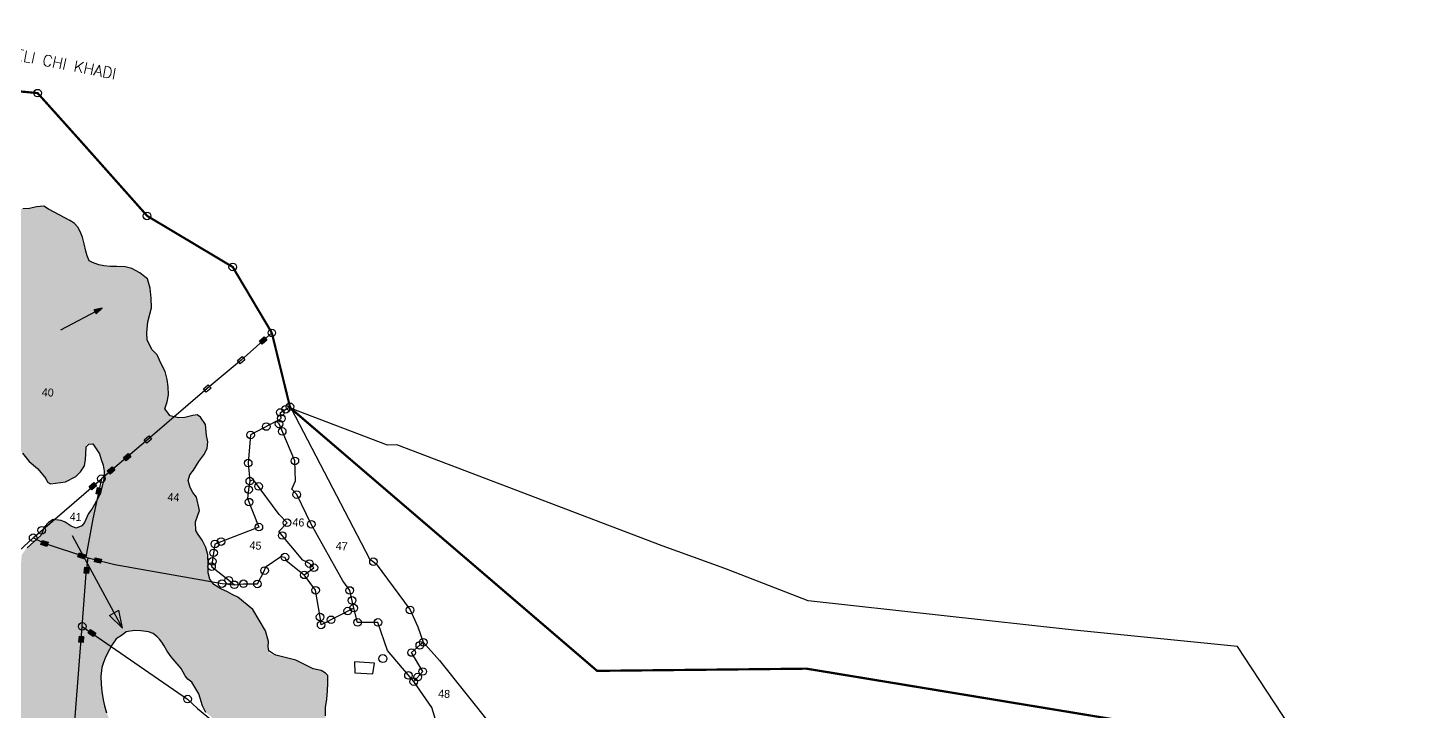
# Model space of a CAD drawing. Header units: metres. Extents: x 284596 to 289983, y 2096119 to 2098982.
# Drawn here: x 285240 to 286500, y 2098343 to 2098970 of the extents above; entities that cross this region are included whole.
import ezdxf
from ezdxf.enums import TextEntityAlignment as Align

# ---------------------------------------------------------------- set-up
doc = ezdxf.new("R2010")
doc.units = ezdxf.units.M
doc.header["$MEASUREMENT"] = 0
doc.linetypes.add('DASHDOT', pattern=[1, 0.5, -0.25, 0, -0.25])
for name, color, linetype in [('OTHERS', 1, 'Continuous'), ('POLY_HATCH', 12, 'Continuous'), ('POLY_PARCEL', 6, 'Continuous'), ('POLY_WATER', 4, 'Continuous'), ('SYM_ARROW', 1, 'Continuous'), ('SYM_STONE', 1, 'Continuous'), ('SYM_WELL', 1, 'Continuous'), ('TEXT_MAPOUT', 7, 'Continuous'), ('TEXT_PARCEL', 7, 'Continuous'), ('V_BOUND_LINE', 7, 'Continuous'), ('V_BOUND_STREAM_LINE', 7, 'DASHDOT')]:
    doc.layers.add(name, color=color, linetype=linetype)
doc.styles.get("Standard").update_dxf_attribs({"font": 'simplex.shx'})
doc.styles.add('TEXT_MAP', font='KRDEV050.TTF', dxfattribs={"height": 1.8})

# ---------------------------------------------------------------- blocks, each defined once
blk = doc.blocks.new('STONE')
blk.add_circle((0, 0), 0.851)
blk = doc.blocks.new('STONESQUAREFILLED')
blk.add_hatch(color=256).paths.add_polyline_path([(0.7, -0.48), (0.7, 0.48), (-0.7, 0.48), (-0.7, -0.48)])
blk.add_lwpolyline([(-0.7, 0.48), (0.7, 0.48), (0.7, -0.48), (-0.7, -0.48)], close=True)
blk = doc.blocks.new('PAKKAWELL')
blk.add_circle((0, 0), 1.81)
blk = doc.blocks.new('STONESQUARE')
blk.add_lwpolyline([(-0.7, 0.48), (0.7, 0.48), (0.7, -0.48), (-0.7, -0.48)], close=True)
blk = doc.blocks.new('ARROWASPECT')
h = blk.add_hatch(color=256)
h.paths.add_polyline_path([(2.85, -2.85), (3.72, -1.98), (0, 0)])
h.paths.add_polyline_path([(0, 0), (1.98, -3.72), (2.85, -2.85)])
for points in [[(0, 0), (17.15, -17.15)], [(0, 0), (1.98, -3.72)], [(0, 0), (3.72, -1.98)], [(3.72, -1.98), (1.98, -3.72)]]:
    blk.add_lwpolyline(points)

msp = doc.modelspace()

# ---------------------------------------------------------------- hatches: boundary and pattern name
at = {"layer": 'POLY_HATCH'}
h = msp.add_hatch(dxfattribs=at)
h.set_pattern_fill('ZIGZAG', color=256, scale=40.779795, angle=-2.9511, style=0)
h.set_pattern_definition([(357.0489, (284524.852, 2097228.0404), (5.353151, 4.828278), [5.097474, -5.097474]), (87.0489, (284529.943, 2097227.778), (-4.828278, 5.353151), [5.097474, -5.097474])])
h.paths.add_polyline_path([(285405.9, 2098477.7), (285405.8, 2098486.9), (285403.8, 2098493.6), (285400.6, 2098500.3), (285394.9, 2098508), (285394.3, 2098517.2), (285398.1, 2098527.4), (285395.2, 2098539.7), (285390, 2098546.4), (285387.7, 2098554.9), (285389.1, 2098560.2), (285392.6, 2098564.4), (285397.5, 2098572.5), (285401.9, 2098578.5), (285405.2, 2098584.5), (285405.8, 2098590.4), (285404.6, 2098596.4), (285403.7, 2098606.3), (285398.9, 2098613), (285395.8, 2098615.2), (285391.9, 2098614.5), (285381.1, 2098611.9), (285371.1, 2098614.4), (285366.4, 2098620.6), (285368.5, 2098627.3), (285369.5, 2098633.7), (285369.2, 2098640.9), (285368.4, 2098647.7), (285366.7, 2098654.9), (285362.6, 2098662.6), (285359.2, 2098670.2), (285354.4, 2098675.1), (285350.1, 2098684), (285349.8, 2098690.5), (285350.7, 2098700.5), (285354, 2098713.4), (285353.6, 2098722.3), (285352.8, 2098731.3), (285350.3, 2098740), (285348, 2098741.9), (285343.2, 2098745.4), (285336, 2098749.3), (285329.8, 2098750.8), (285322.1, 2098751.2), (285316.2, 2098751.2), (285307, 2098752.2), (285297.2, 2098755.7), (285294.5, 2098762.4), (285292.4, 2098772), (285290.9, 2098778.1), (285289.3, 2098781.7), (285286.9, 2098786.9), (285283.2, 2098790.9), (285279.2, 2098793.5), (285254.2, 2098806.5), (285248.7, 2098806), (285242.1, 2098804.3), (285230.7, 2098803.8), (285221.7, 2098808.2), (285220.3, 2098816.9), (285218.2, 2098822.3), (285214.7, 2098829.9), (285211.4, 2098834.2), (285205.4, 2098838.4), (285199.9, 2098840.2), (285193, 2098840.2), (285181.3, 2098837.1), (285169.8, 2098840.6), (285165.1, 2098845.8), (285156.1, 2098854.6), (285150.5, 2098854.9), (285144.6, 2098850.7), (285140.7, 2098842), (285134.3, 2098839.4), (285126.5, 2098838.9), (285116.5, 2098840.9), (285108.4, 2098843.7), (285099.9, 2098845.6), (285092.8, 2098846), (285086.9, 2098847.2), (285079.2, 2098847.9), (285070.7, 2098848.9), (285062.3, 2098853.1), (285055.6, 2098859.3), (285054.8, 2098868.5), (285063.6, 2098872.4), (285073.1, 2098877.8), (285081.2, 2098881.3), (285088.9, 2098885.6), (285094.8, 2098890.9), (285099.5, 2098896), (285102.1, 2098900.6), (285101.7, 2098903.9), (285099.7, 2098906.1), (285096, 2098914.3), (285082.1, 2098926.9), (285068.3, 2098934.4), (285063.9, 2098935.5), (285060.6, 2098936.3), (285055.1, 2098937.2), (285050, 2098936.8), (285046.3, 2098935), (285043.5, 2098930.9), (285041.1, 2098920.7), (285035.2, 2098911.1), (285025.4, 2098913.5), (285014.4, 2098919.1), (285003.9, 2098924.4), (285000.6, 2098930.4), (285006.4, 2098943.2), (285007.6, 2098949.4), (285007.7, 2098955.6), (285006.6, 2098958.6), (285003.2, 2098960.6), (284998.3, 2098964.1), (284990.8, 2098968.4), (284986.2, 2098970.4), (284980.8, 2098969.8), (284975.9, 2098967.3), (284971, 2098963.2), (284954.4, 2098955.1), (284931.1, 2098952.4), (284921.8, 2098949.4), (284913, 2098945.7), (284903.6, 2098942), (284880.7, 2098930.4), (284856.1, 2098918.7), (284833.6, 2098901.4), (284823.1, 2098887.4), (284808.3, 2098854.1), (284803.4, 2098828.3), (284802.9, 2098818.8), (284803.6, 2098808.7), (284805, 2098802.4), (284805.9, 2098795.8), (284810.1, 2098785.2), (284814.9, 2098809.5), (284816.3, 2098830.4), (284823.9, 2098846.1), (284836.1, 2098864.5), (284855.1, 2098887.8), (284871.8, 2098901.2), (284879.2, 2098906.8), (284884.1, 2098908.6), (284893.2, 2098913.1), (284902.7, 2098916.6), (284908.8, 2098917.4), (284909.5, 2098913.8), (284906.8, 2098907.1), (284904.6, 2098898.9), (284901.7, 2098894.3), (284900.6, 2098889.3), (284900.2, 2098882.8), (284900.7, 2098872.5), (284899.6, 2098864.5), (284897.5, 2098857.8), (284895.9, 2098850.1), (284894, 2098843.4), (284893.6, 2098835.1), (284895.3, 2098828.5), (284897.3, 2098820.7), (284899.1, 2098814.7), (284901.1, 2098808.4), (284901.4, 2098802.7), (284900.9, 2098792.7), (284897.7, 2098784.6), (284886.2, 2098783.9), (284876.4, 2098784.1), (284869.3, 2098784.5), (284864.9, 2098783.5), (284864.7, 2098780.3), (284866.6, 2098776.6), (284871.8, 2098774), (284877.6, 2098763.1), (284880.9, 2098755.1), (284883.8, 2098748.8), (284891.4, 2098739.5), (284898.4, 2098732.3), (284906.4, 2098726), (284916.6, 2098718), (284922.7, 2098714.7), (284931.3, 2098707.1), (284930.9, 2098699.6), (284920.8, 2098700.1), (284913.4, 2098700.5), (284908.4, 2098700.4), (284906.9, 2098699.3), (284906.4, 2098697.3), (284908.3, 2098692.7), (284911.3, 2098687.8), (284916.1, 2098684), (284919.8, 2098679.4), (284923, 2098673), (284924.6, 2098670.5), (284928.9, 2098667), (284932.3, 2098663.3), (284939.2, 2098656.1), (284938.2, 2098650.6), (284934.2, 2098643.6), (284931.3, 2098637.6), (284927.9, 2098630.3), (284928.1, 2098622.9), (284930.1, 2098616), (284933.3, 2098608.7), (284937.4, 2098601.4), (284942.6, 2098592.5), (284947.3, 2098586.3), (284953.9, 2098581.5), (284963.1, 2098571), (284966.2, 2098567), (284971, 2098562.3), (284977.3, 2098558.1), (284984, 2098555.4), (284992.3, 2098549.9), (284998, 2098544.9), (285004.2, 2098539.8), (285012.9, 2098536.4), (285026.8, 2098534.2), (285037.8, 2098534.8), (285044.7, 2098536.8), (285053.8, 2098540.5), (285062.7, 2098546.3), (285070.4, 2098552.7), (285079.4, 2098554.6), (285089.3, 2098556.5), (285103.4, 2098556.8), (285107.8, 2098553.1), (285109.8, 2098551.6), (285116.5, 2098548), (285118.2, 2098547.6), (285123, 2098548.8), (285129.8, 2098553.8), (285142.4, 2098567.4), (285161.6, 2098583.9), (285170.7, 2098592.3), (285175.1, 2098597.7), (285178, 2098602.9), (285181, 2098609), (285182.2, 2098614), (285183.4, 2098625.7), (285180.7, 2098651.2), (285178.5, 2098660.8), (285176.9, 2098670.4), (285178.1, 2098681), (285177.3, 2098689), (285176.4, 2098695.3), (285175.7, 2098698.9), (285163.6, 2098717), (285151.7, 2098728.6), (285145, 2098742), (285140.7, 2098750.2), (285138.4, 2098758.3), (285131.7, 2098770.8), (285126, 2098784.2), (285129.1, 2098791.3), (285134.7, 2098789.4), (285139.9, 2098787), (285147.8, 2098784.2), (285152.4, 2098781.3), (285160.1, 2098780.6), (285168.1, 2098777.5), (285173.7, 2098774), (285177.3, 2098770.6), (285182.2, 2098767), (285187.7, 2098763.8), (285195.8, 2098760.2), (285208, 2098754.4), (285208.4, 2098745.8), (285205.7, 2098740), (285203, 2098733.4), (285198.7, 2098724.1), (285192.2, 2098697.1), (285191.2, 2098689.2), (285190.1, 2098679.5), (285190.7, 2098672.3), (285192.1, 2098660.7), (285192, 2098651.5), (285193.1, 2098645.2), (285195.4, 2098636.8), (285197.6, 2098629), (285199.5, 2098625.9), (285204.5, 2098619.4), (285208.8, 2098614.7), (285217.7, 2098608.3), (285221.7, 2098600.4), (285227.5, 2098593), (285230.2, 2098588.4), (285235.7, 2098580.1), (285241.9, 2098572.4), (285249.6, 2098566.1), (285256.8, 2098557.4), (285258.7, 2098553.5), (285261.3, 2098551.9), (285275.1, 2098553.9), (285284.5, 2098558.7), (285288.9, 2098562.9), (285292.5, 2098568.4), (285293.6, 2098574.3), (285293.9, 2098579.6), (285294.4, 2098588.1), (285300.3, 2098588.7), (285306.4, 2098579.5), (285307.9, 2098574.4), (285310.7, 2098565.9), (285310.2, 2098556.5), (285308, 2098546.3), (285305.8, 2098540.4), (285300.3, 2098529.9), (285296.4, 2098524.9), (285291.8, 2098514.3), (285284.8, 2098511.3), (285280.4, 2098513.3), (285275, 2098516.8), (285271.2, 2098518.5), (285263.8, 2098519.2), (285259.5, 2098516.4), (285256, 2098512.4), (285252.4, 2098504.6), (285239.9, 2098493.4), (285235.2, 2098487.1), (285234.6, 2098482.4), (285234.3, 2098475.9), (285234.3, 2098466.2), (285232.2, 2098457.9), (285228.3, 2098451.6), (285223.5, 2098445), (285217.5, 2098432.9), (285214.8, 2098426.2), (285211.2, 2098418.4), (285209.6, 2098411.6), (285209.4, 2098406.6), (285209.5, 2098403.3), (285210.5, 2098399.1), (285211.1, 2098394.1), (285212.3, 2098388.1), (285215.6, 2098378.2), (285215.2, 2098371.1), (285213.2, 2098365), (285210.4, 2098356.9), (285206.7, 2098348.7), (285204.5, 2098341.7), (285204.2, 2098335.8), (285205.7, 2098329.5), (285207.7, 2098322), (285211.4, 2098314.1), (285215.5, 2098307.4), (285218.5, 2098301.3), (285221.8, 2098296.4), (285221.7, 2098288.7), (285220.4, 2098281.9), (285218.7, 2098276.4), (285214.9, 2098267.1), (285214.4, 2098263.5), (285217.3, 2098256.6), (285223.1, 2098253.3), (285227.3, 2098248.6), (285232.3, 2098241.6), (285234.4, 2098236.7), (285238.7, 2098233.5), (285243.9, 2098230.9), (285250.2, 2098231.4), (285258.4, 2098231), (285267, 2098225.2), (285269, 2098216.2), (285268.6, 2098208.6), (285268.9, 2098203.8), (285274.6, 2098198.5), (285283.1, 2098198), (285290.6, 2098197.9), (285295.1, 2098194.1), (285297.2, 2098187.2), (285291.3, 2098164.5), (285285.6, 2098145.8), (285285.5, 2098138.4), (285288.7, 2098130.5), (285291.9, 2098123.5), (285297.5, 2098117.6), (285302.9, 2098113.7), (285310.3, 2098107.7), (285313.3, 2098101.6), (285313.7, 2098092.7), (285311.9, 2098086.3), (285309.8, 2098080.5), (285309, 2098070.7), (285309.4, 2098061.8), (285313.2, 2098053.6), (285320, 2098047), (285330.7, 2098037.3), (285334.2, 2098030.6), (285335.1, 2098023.7), (285333.5, 2098016.7), (285329.8, 2098007.7), (285330.8, 2097991.7), (285332.3, 2097987.2), (285334.1, 2097980.6), (285343.7, 2097971.7), (285346.2, 2097962.8), (285348.1, 2097958.8), (285352.5, 2097953.3), (285359.2, 2097944.9), (285368.8, 2097940.6), (285378.1, 2097936.8), (285391.1, 2097932.4), (285395.2, 2097923.5), (285398.3, 2097919.8), (285398.9, 2097914.7), (285398.9, 2097904.3), (285401, 2097898.6), (285408.1, 2097892), (285413.2, 2097887.3), (285417.3, 2097880.8), (285422.1, 2097870.8), (285425.4, 2097865.9), (285431, 2097864.1), (285438.1, 2097864.3), (285442.1, 2097867.1), (285447, 2097881.4), (285451.3, 2097895.4), (285452.4, 2097906.3), (285452.2, 2097912.8), (285451.8, 2097921.8), (285452.2, 2097929.7), (285453, 2097939.5), (285455, 2097949.8), (285457.4, 2097957.3), (285463.3, 2097962.1), (285473.9, 2097965.4), (285483.3, 2097963.7), (285491.5, 2097962.1), (285499.2, 2097961.1), (285513.1, 2097961.6), (285520.9, 2097967.7), (285533.2, 2097983.4), (285536.9, 2097991.5), (285536.9, 2097996.8), (285535.8, 2098003.4), (285532.6, 2098011.8), (285537.1, 2098017.9), (285541.7, 2098020.3), (285549, 2098024.7), (285557.4, 2098032), (285566.8, 2098041.8), (285568, 2098047.1), (285567.4, 2098053.7), (285568, 2098065.2), (285567.6, 2098090.6), (285568.2, 2098100.7), (285568.6, 2098108.6), (285568.7, 2098116.9), (285569.1, 2098124), (285568.5, 2098130.6), (285565.2, 2098140.8), (285561.4, 2098147.9), (285558.7, 2098153.3), (285548.1, 2098162.3), (285545.5, 2098166.8), (285543.1, 2098173.4), (285534.2, 2098178.9), (285531.3, 2098185.5), (285534.9, 2098191.3), (285540.5, 2098191.6), (285551.6, 2098193.7), (285557.7, 2098196.1), (285565.3, 2098201), (285571.6, 2098207.2), (285573.6, 2098212.8), (285574.2, 2098217.8), (285568.5, 2098227.5), (285564.3, 2098233), (285558.6, 2098237.2), (285542.9, 2098245.4), (285538.9, 2098250.9), (285538.9, 2098258.9), (285545.6, 2098267.2), (285551.8, 2098276.7), (285557.2, 2098284.7), (285559.7, 2098293.2), (285560, 2098298.5), (285559.7, 2098305), (285557.8, 2098308.4), (285554.4, 2098311.2), (285546.6, 2098314.6), (285538.4, 2098317.1), (285521.4, 2098327.1), (285514.7, 2098329.9), (285513.5, 2098339.4), (285513.5, 2098346.8), (285514.8, 2098354.5), (285515.5, 2098362.1), (285515.6, 2098369.3), (285515.6, 2098376.1), (285513.7, 2098378.3), (285509.7, 2098380.8), (285502.3, 2098382.4), (285486.4, 2098390.3), (285462.1, 2098396.3), (285461, 2098402.9), (285461.2, 2098407.4), (285458.6, 2098417.2), (285447.1, 2098436.8), (285433.2, 2098448.2), (285428, 2098450.5), (285423.6, 2098453.1), (285412.4, 2098458.1), (285407.6, 2098464.6), (285406.1, 2098470.3)])
h.paths.add_polyline_path([(285360.8, 2098410.5), (285365, 2098404.5), (285368.3, 2098398.5), (285372.2, 2098393.3), (285381.2, 2098382.7), (285385, 2098376), (285387.5, 2098372.9), (285390.9, 2098370.1), (285397.5, 2098359.4), (285400.8, 2098348.5), (285404, 2098342.4), (285408.3, 2098338.9), (285414.7, 2098331.5), (285418.1, 2098327.5), (285422.8, 2098321.9), (285427.1, 2098313.8), (285428.9, 2098308.2), (285435.9, 2098300.4), (285440.1, 2098294), (285444.2, 2098288.1), (285447.8, 2098277.9), (285450.3, 2098268.6), (285454.3, 2098260.1), (285459.5, 2098249.1), (285459.9, 2098240.5), (285456.7, 2098230.5), (285456.4, 2098225.8), (285457, 2098223.7), (285460.7, 2098217.3), (285465.6, 2098214.1), (285472, 2098207.4), (285475, 2098200.3), (285479.9, 2098185.8), (285479.9, 2098174.5), (285480.4, 2098171.3), (285483.4, 2098166.1), (285488.5, 2098161.7), (285492.7, 2098158.2), (285496.6, 2098152.4), (285499, 2098143.2), (285498.8, 2098131.5), (285497.7, 2098120.2), (285495.1, 2098111.9), (285492.8, 2098106.9), (285490.4, 2098100.2), (285487.1, 2098095.1), (285480.3, 2098087.1), (285472.2, 2098082.2), (285466.2, 2098080.4), (285457.3, 2098077.8), (285446.1, 2098075.5), (285432.2, 2098075.2), (285424.5, 2098077.5), (285414.9, 2098079.4), (285405.1, 2098086), (285402.4, 2098091.1), (285398.6, 2098098.2), (285394.7, 2098104), (285388.4, 2098115.2), (285384.2, 2098124.7), (285381.4, 2098132.3), (285378.6, 2098137.1), (285375.1, 2098142.7), (285373.6, 2098154.3), (285374.2, 2098159.9), (285375.2, 2098170.1), (285377.3, 2098175.7), (285379.9, 2098180.9), (285382.4, 2098187.6), (285384.2, 2098199.3), (285386.1, 2098207.5), (285387.7, 2098216.3), (285388.4, 2098223.4), (285387, 2098230.6), (285384.9, 2098236.3), (285381.6, 2098242.4), (285376.8, 2098251), (285375.1, 2098253.8), (285367.2, 2098262.5), (285363.6, 2098267.4), (285357.2, 2098274.5), (285351, 2098280.2), (285341.2, 2098292.3), (285335.7, 2098300.9), (285334, 2098307.8), (285330.8, 2098314.5), (285327, 2098320.9), (285324.2, 2098324.3), (285321.4, 2098327.4), (285318.3, 2098331.7), (285316.1, 2098334.2), (285311.5, 2098345.6), (285309.7, 2098353.8), (285307.8, 2098367.2), (285307.5, 2098375.3), (285308.7, 2098385.2), (285312, 2098393.1), (285315.6, 2098400), (285319.8, 2098408.5), (285327.3, 2098413.4), (285330.7, 2098416.2), (285338.5, 2098417.5), (285349.8, 2098417), (285355.5, 2098414.6)], flags=16)
h.paths.add_polyline_path([(285133.2, 2098607.3), (285125.5, 2098601.8), (285119.1, 2098597.4), (285106.4, 2098593.6), (285098.9, 2098590.7), (285065.5, 2098582.1), (285053.5, 2098579.7), (285044.3, 2098579.6), (285034.9, 2098580.7), (285012, 2098586), (284999.9, 2098592.9), (284992.3, 2098606), (284988.8, 2098612.7), (284987.4, 2098620.5), (284987.9, 2098630.9), (284990.7, 2098646.4), (284993.6, 2098654), (284996.4, 2098663.6), (285004.3, 2098689.9), (285007.4, 2098698.3), (285010.1, 2098703.8), (285016.9, 2098715.3), (285020.4, 2098726.3), (285030.3, 2098757.2), (285036.8, 2098772.9), (285040.6, 2098783.4), (285043, 2098790.7), (285048.3, 2098795.1), (285056.8, 2098798.8), (285065.3, 2098802), (285074.2, 2098802.1), (285079.5, 2098801.2), (285090.4, 2098798.4), (285093.9, 2098793.7), (285095.1, 2098788.3), (285094.2, 2098770.4), (285094.2, 2098764.7), (285094.1, 2098758.2), (285095.7, 2098753.1), (285102, 2098737.3), (285113.7, 2098716.9), (285118.4, 2098710.7), (285122.9, 2098706), (285128.1, 2098698), (285131.9, 2098690.4), (285134.2, 2098683.5), (285135.8, 2098679.3), (285134.8, 2098673.1), (285136.2, 2098665.3), (285140.8, 2098655.9), (285143.3, 2098647.7), (285143.8, 2098640.6), (285143.8, 2098633.5), (285143.8, 2098622.5), (285140.5, 2098613.1)], flags=16)
h.paths.add_polyline_path([(285005.7, 2098720.2), (285001.9, 2098724.8), (285000.4, 2098730.9), (285002.2, 2098741.7), (285002.9, 2098773.4), (285002.5, 2098782.3), (285001.5, 2098791.6), (284999.7, 2098797.9), (284995, 2098804.1), (284987.5, 2098808.6), (284974.8, 2098814.8), (284966.3, 2098823.1), (284962.4, 2098834), (284967, 2098835.8), (284973.2, 2098834.6), (284979.1, 2098834), (284981.8, 2098835.6), (284983.8, 2098839.7), (284982.7, 2098846.2), (284978.6, 2098853.6), (284977, 2098865.5), (284983.2, 2098873.8), (284998, 2098887.1), (285011.9, 2098890.8), (285017.9, 2098885.9), (285022.9, 2098879.7), (285027.5, 2098875.1), (285033.4, 2098870), (285042.1, 2098864.8), (285049.2, 2098856.9), (285053.7, 2098850), (285058.8, 2098845), (285063.3, 2098840.6), (285070, 2098836.4), (285073.5, 2098831.2), (285076.6, 2098822.1), (285076.2, 2098814.4), (285070.7, 2098810.9), (285065.3, 2098809.7), (285055.2, 2098808.4), (285046.8, 2098806.5), (285040.3, 2098801.7), (285029.8, 2098776.2), (285019.1, 2098742.1), (285017.2, 2098729.2), (285012.7, 2098721.3)], flags=16)

# ---------------------------------------------------------------- linework, layer by layer
at = {"layer": 'OTHERS'}
msp.add_lwpolyline([(285468.8, 2098609.5), (285473.1, 2098612), (285472.2, 2098617.4), (285481, 2098622.6)], dxfattribs=at)
at = {"layer": 'POLY_HATCH'}
for points in [[(285513.5, 2098339.4), (285513.5, 2098346.8), (285514.8, 2098354.5), (285515.5, 2098362.1), (285515.6, 2098369.3), (285515.6, 2098376.1), (285513.7, 2098378.3), (285509.7, 2098380.8), (285502.3, 2098382.4), (285486.4, 2098390.3), (285468, 2098394.8), (285464.8, 2098396.8), (285461.7, 2098399), (285461, 2098402.9), (285461.2, 2098407.4), (285458.6, 2098417.2), (285447.1, 2098436.8), (285433.2, 2098448.2), (285428, 2098450.5), (285423.6, 2098453.1), (285417.6, 2098455.8), (285411.2, 2098459.7), (285407.6, 2098464.6), (285406.1, 2098470.3), (285405.9, 2098477.7), (285405.8, 2098486.9), (285403.8, 2098493.6), (285400.6, 2098500.3), (285396.7, 2098505.5), (285394.8, 2098509.2), (285394.3, 2098517.2), (285398.1, 2098527.4), (285395.2, 2098539.7), (285391.8, 2098544), (285389.4, 2098548.6), (285387.7, 2098554.9), (285389.1, 2098560.2), (285392.6, 2098564.4), (285397.5, 2098572.5), (285401.9, 2098578.5), (285405.2, 2098584.5), (285405.8, 2098590.4), (285404.6, 2098596.4), (285403.7, 2098606.3), (285398.9, 2098613), (285395.8, 2098615.2), (285391.9, 2098614.5), (285384.7, 2098612.8), (285378.8, 2098612.5), (285371.1, 2098614.4), (285366.4, 2098620.6), (285368.5, 2098627.3), (285369.5, 2098633.7), (285369.2, 2098640.9), (285368.4, 2098647.7), (285366.7, 2098654.9), (285362.6, 2098662.6), (285359.2, 2098670.2), (285354.4, 2098675.1), (285350.1, 2098684), (285349.8, 2098690.5), (285350.7, 2098700.5), (285354, 2098713.4), (285353.6, 2098722.3), (285352.8, 2098731.3), (285350.3, 2098740), (285348, 2098741.9), (285343.2, 2098745.4), (285336, 2098749.3), (285329.8, 2098750.8), (285322.1, 2098751.2), (285316.2, 2098751.2), (285310.3, 2098751.8), (285305.6, 2098752.7), (285299.8, 2098754.8), (285296.9, 2098756.4), (285295, 2098760.9), (285293.8, 2098765.4), (285292.4, 2098772), (285290.9, 2098778.1), (285289.3, 2098781.7), (285286.9, 2098786.9), (285283.2, 2098790.9), (285279.2, 2098793.5), (285259.6, 2098803.7), (285255.3, 2098806.6), (285248.7, 2098806), (285242.1, 2098804.3), (285235.9, 2098804)], [(285235.7, 2098580.1), (285241.9, 2098572.4), (285249.6, 2098566.1), (285252.9, 2098562.1), (285257.1, 2098556.8), (285258.7, 2098553.5), (285261.3, 2098551.9), (285275.1, 2098553.9), (285284.5, 2098558.7), (285288.9, 2098562.9), (285292.5, 2098568.4), (285293.6, 2098574.3), (285293.9, 2098579.6), (285294.2, 2098585.8), (285296.7, 2098588.3), (285300.3, 2098588.7), (285306.4, 2098579.5), (285307.9, 2098574.4), (285309.7, 2098569), (285310.6, 2098563.6), (285310.2, 2098556.5), (285309.1, 2098551.2), (285307.2, 2098544.2), (285305.8, 2098540.4), (285301.9, 2098532.9), (285299.3, 2098528.6), (285296.4, 2098524.9), (285292.7, 2098516.5), (285290.2, 2098513.6), (285284.8, 2098511.3), (285280.4, 2098513.3), (285275, 2098516.8), (285271.2, 2098518.5), (285263.8, 2098519.2), (285259.5, 2098516.4), (285256, 2098512.4), (285252.4, 2098504.6), (285239.9, 2098493.4)], [(285404, 2098342.4), (285400.8, 2098348.5), (285397.5, 2098359.4), (285390.9, 2098370.1), (285387.5, 2098372.9), (285385, 2098376), (285381.2, 2098382.7), (285372.2, 2098393.3), (285368.3, 2098398.5), (285365.6, 2098403.4), (285363.4, 2098406.8), (285361.5, 2098409.5), (285359.2, 2098411.7), (285355.5, 2098414.6), (285351.4, 2098416.3), (285344.1, 2098417.3), (285338.5, 2098417.5), (285330.7, 2098416.2), (285327.3, 2098413.4), (285321.7, 2098409.8), (285317.6, 2098404.1), (285315.6, 2098400), (285312, 2098393.1), (285310, 2098388.2), (285308.5, 2098383.5), (285307.5, 2098375.3), (285307.8, 2098368.4), (285308.6, 2098361.6), (285309.7, 2098353.8), (285310.9, 2098348.4), (285312.9, 2098342.1)]]:
    msp.add_lwpolyline(points, dxfattribs=at)
at = {"layer": 'POLY_PARCEL'}
for points in [[(285464.4, 2098690.4), (285464.4, 2098690.4), (285436.2, 2098665.3), (285405.2, 2098639.4), (285350.7, 2098592.6), (285308.1, 2098556.7)], [(285539.5, 2098438.1), (285535.8, 2098454.2), (285529.5, 2098463.1), (285500.6, 2098514.9), (285487.2, 2098542.1), (285482.8, 2098547), (285486, 2098554.7), (285485.5, 2098573), (285471, 2098606.9), (285468.8, 2098609.5), (285444.9, 2098596.8), (285442.7, 2098571), (285444.2, 2098554.5)], [(285245.5, 2098502.6), (285291.9, 2098542.6), (285308.1, 2098556.7)], [(285308.1, 2098556.7), (285300.2, 2098520), (285293.8, 2098484.6)], [(285494.1, 2098468.5), (285503, 2098475.1), (285498.8, 2098478.8), (285492.7, 2098482.1), (285470.8, 2098508.3), (285478.4, 2098516.3), (285471.2, 2098523.9), (285447.7, 2098555.7), (285444.2, 2098554.5)], [(285444.2, 2098554.5), (285443.1, 2098546.7), (285442.2, 2098538.6), (285452.5, 2098512.3), (285412.2, 2098496.8), (285409.1, 2098476.1), (285424.9, 2098463.6), (285430, 2098459.4)], [(285245.5, 2098502.6), (285197.7, 2098458.6), (285170.5, 2098433.3)], [(285293.8, 2098484.6), (285255.9, 2098497.4), (285245.5, 2098502.6)], [(285290.5, 2098421.3), (285294.2, 2098469.8), (285296.1, 2098484)], [(285293.8, 2098484.6), (285296.1, 2098484)], [(285296.1, 2098484), (285320.3, 2098477.9), (285418.8, 2098460.5), (285430, 2098459.4)], [(285458.2, 2098474.8), (285460.1, 2098476.7), (285472.6, 2098485.3)], [(285472.6, 2098485.3), (285476.4, 2098484.8), (285477.4, 2098481.8), (285494.1, 2098468.5)], [(285430, 2098459.4), (285438.4, 2098460.4), (285451.2, 2098460.2), (285457.8, 2098472.4)], [(285457.8, 2098472.4), (285458.2, 2098474.8)], [(285539.5, 2098438.1), (285509.6, 2098422.6), (285508.6, 2098429.8), (285504.5, 2098454.4), (285494.1, 2098468.5)], [(285594.5, 2098370.6), (285570.4, 2098399.2), (285561.7, 2098424.9), (285543, 2098424.9), (285539.5, 2098438.1)], [(285270.5, 2098154.5), (285281.2, 2098302.8), (285290.5, 2098421.3)], [(285290.5, 2098421.3), (285387.1, 2098354.6), (285396.3, 2098345.9), (285460.9, 2098292.7), (285480.9, 2098167.7), (285483.5, 2098146.6)], [(285594.5, 2098370.6), (285602.8, 2098379.9), (285592.6, 2098397.3), (285603.3, 2098406.7)], [(285615.8, 2098322.4), (285615.7, 2098331.9), (285611.1, 2098347), (285594.5, 2098370.6)]]:
    msp.add_lwpolyline(points, dxfattribs=at)
msp.add_lwpolyline([(285540.3, 2098388.8), (285540.6, 2098378.6), (285556.9, 2098377.8), (285558.6, 2098387.5)], close=True, dxfattribs=at)
at = {"layer": 'POLY_WATER'}
for points in [[(286855.3, 2097901.8), (286822, 2097888.5), (286770, 2097927.2), (286770.1, 2097955.9), (286761.8, 2097962.9), (286754.3, 2097966.5), (286629.2, 2098054.2), (286541.5, 2098114.4), (286495.9, 2098185.8), (286487.2, 2098196.2), (286410.8, 2098310.2), (286349.9, 2098402.8), (286200.2, 2098417.9), (285956.3, 2098444.7), (285879.7, 2098474.2), (285822.5, 2098495), (285579, 2098587.8), (285570.5, 2098587.4), (285482, 2098621)], [(285482, 2098621), (285482, 2098621), (285553.9, 2098483.2), (285560.2, 2098478.7), (285591.2, 2098436.3), (285598.3, 2098421), (285603.3, 2098406.7)], [(285603.3, 2098406.7), (285618.3, 2098389.9), (285666.3, 2098329.5)]]:
    msp.add_lwpolyline(points, dxfattribs=at)
at = {"layer": 'V_BOUND_LINE', "const_width": 2.04}
for points in [[(285197.8, 2098907.2), (285218.2, 2098911.5), (285235.1, 2098911.6), (285249.6, 2098910.2), (285286.5, 2098869.1), (285350.1, 2098797.6), (285428.5, 2098750.8), (285464.4, 2098690.4)], [(285464.4, 2098690.4), (285481, 2098622.6)]]:
    msp.add_lwpolyline(points, dxfattribs=at)
at = {"layer": 'V_BOUND_STREAM_LINE', "ltscale": 10, "const_width": 2.04, "flags": 128}
for points in [[(285482, 2098621), (285481, 2098622.6)], [(285482, 2098621), (285482, 2098621)], [(285954.8, 2098382.5), (285762.7, 2098380.5), (285482, 2098621)], [(286854.1, 2097832.3), (286494.1, 2098017.6), (286416.4, 2098211.6), (286293.6, 2098326.6), (285954.8, 2098382.5)]]:
    msp.add_lwpolyline(points, dxfattribs=at)

# ---------------------------------------------------------------- block references
at = {"layer": 'SYM_ARROW'}
for p, xscale, yscale, zscale, rotation in [((285308.7, 2098713.1), 1.779373568399369, 1.779373568399369, 1.779373568399369, 253.0970697759029), ((285327.5, 2098419.6), 3.976770107030227, 3.976770107030227, 3.976770107030227, 163.5027319815515)]:
    msp.add_blockref('ARROWASPECT', p, dxfattribs=dict(at, xscale=xscale, yscale=yscale, zscale=zscale, rotation=rotation))
at = {"layer": 'SYM_STONE'}
for name, p, xscale, yscale, zscale, rotation in [('STONE', (285249.6, 2098910.2), 4.077979497777424, 4.077979497777424, 4.077979497777424, 357.0488995462871), ('STONE', (285349.9, 2098797.6), 4.077979497777424, 4.077979497777424, 4.077979497777424, 357.0488995462871), ('STONE', (285428.5, 2098750.8), 4.077979497777424, 4.077979497777424, 4.077979497777424, 357.0488995462871), ('STONE', (285464.4, 2098690.4), 4.077979497777424, 4.077979497777424, 4.077979497777424, 357.0488995462871), ('STONESQUAREFILLED', (285456.5, 2098683.3), 4.077979497777423, 4.077979497777423, 4.077979497777423, 219.7999932503583), ('STONESQUARE', (285436.2, 2098665.3), 4.077979497777423, 4.077979497777423, 4.077979497777423, 39.79999325035791), ('STONESQUARE', (285405.2, 2098639.4), 4.077979497777424, 4.077979497777424, 4.077979497777424, 39.9183673926275), ('STONE', (285472.2, 2098617.4), 4.077979497777424, 4.077979497777424, 4.077979497777424, 357.0488995462871), ('STONE', (285477.1, 2098620.3), 4.077979497777424, 4.077979497777424, 4.077979497777424, 357.0488995462871), ('STONE', (285481, 2098622.6), 4.077979497777424, 4.077979497777424, 4.077979497777424, 357.0488995462871), ('STONE', (285459.3, 2098604.5), 4.077979497777424, 4.077979497777424, 4.077979497777424, 357.0488995462871), ('STONE', (285471, 2098606.9), 4.077979497777424, 4.077979497777424, 4.077979497777424, 357.0488995462871), ('STONE', (285473.1, 2098612), 4.077979497777424, 4.077979497777424, 4.077979497777424, 357.0488995462871), ('STONESQUARE', (285350.7, 2098592.6), 4.077979497777423, 4.077979497777423, 4.077979497777423, 40.84318948626123), ('STONE', (285444.9, 2098596.8), 4.077979497777424, 4.077979497777424, 4.077979497777424, 357.0488995462871), ('STONE', (285473.9, 2098600), 4.077979497777424, 4.077979497777424, 4.077979497777424, 357.0488995462871), ('STONESQUAREFILLED', (285331.7, 2098576.5), 4.077979497777424, 4.077979497777424, 4.077979497777424, 40.18543191710197), ('STONESQUAREFILLED', (285316.9, 2098564.1), 4.077979497777423, 4.077979497777423, 4.077979497777423, 40.18543191710141), ('STONE', (285442.7, 2098571), 4.077979497777424, 4.077979497777424, 4.077979497777424, 357.0488995462871), ('STONE', (285485.5, 2098573), 4.077979497777424, 4.077979497777424, 4.077979497777424, 357.0488995462871), ('STONE', (285308.1, 2098556.7), 4.077979497777424, 4.077979497777424, 4.077979497777424, 357.0488995462871), ('STONE', (285444.2, 2098554.5), 4.077979497777424, 4.077979497777424, 4.077979497777424, 357.0488995462871), ('STONESQUAREFILLED', (285300.2, 2098549.9), 4.077979497777424, 4.077979497777424, 4.077979497777424, 220.7946464836652), ('STONESQUAREFILLED', (285305.7, 2098545.3), 4.077979497777424, 4.077979497777424, 4.077979497777424, 257.8160181605049), ('STONE', (285443.1, 2098546.7), 4.077979497777424, 4.077979497777424, 4.077979497777424, 357.0488995462871), ('STONE', (285452.3, 2098549.6), 4.077979497777424, 4.077979497777424, 4.077979497777424, 357.0488995462871), ('STONE', (285487.2, 2098542.1), 4.077979497777424, 4.077979497777424, 4.077979497777424, 357.0488995462871), ('STONE', (285443.5, 2098535.2), 4.077979497777424, 4.077979497777424, 4.077979497777424, 357.0488995462871), ('STONE', (285478.4, 2098516.3), 4.077979497777424, 4.077979497777424, 4.077979497777424, 357.0488995462871), ('STONE', (285500.6, 2098514.9), 4.077979497777424, 4.077979497777424, 4.077979497777424, 357.0488995462871), ('STONE', (285245.5, 2098502.6), 4.077979497777424, 4.077979497777424, 4.077979497777424, 357.0488995462871), ('STONE', (285253.4, 2098509.4), 4.077979497777424, 4.077979497777424, 4.077979497777424, 357.0488995462871), ('STONE', (285452.5, 2098512.3), 4.077979497777424, 4.077979497777424, 4.077979497777424, 357.0488995462871), ('STONE', (285473.9, 2098504.6), 4.077979497777424, 4.077979497777424, 4.077979497777424, 357.0488995462871), ('STONESQUAREFILLED', (285255.9, 2098497.4), 4.077979497777424, 4.077979497777424, 4.077979497777424, 341.3124977798889), ('STONE', (285411, 2098488.7), 4.077979497777424, 4.077979497777424, 4.077979497777424, 357.0488995462871), ('STONE', (285412.2, 2098496.8), 4.077979497777424, 4.077979497777424, 4.077979497777424, 357.0488995462871), ('STONE', (285417.9, 2098499), 4.077979497777424, 4.077979497777424, 4.077979497777424, 357.0488995462871), ('STONESQUAREFILLED', (285289.8, 2098485.9), 4.077979497777424, 4.077979497777424, 4.077979497777424, 161.3124977798888), ('STONESQUAREFILLED', (285304.9, 2098481.7), 4.077979497777424, 4.077979497777424, 4.077979497777424, 348.5889480487764), ('STONE', (285409.1, 2098476.1), 4.077979497777424, 4.077979497777424, 4.077979497777424, 357.0488995462871), ('STONE', (285409.8, 2098480.9), 4.077979497777424, 4.077979497777424, 4.077979497777424, 357.0488995462871), ('STONE', (285476.4, 2098484.8), 4.077979497777424, 4.077979497777424, 4.077979497777424, 357.0488995462871), ('STONE', (285498.8, 2098478.8), 4.077979497777424, 4.077979497777424, 4.077979497777424, 357.0488995462871), ('STONE', (285557.6, 2098480.6), 4.077979497777424, 4.077979497777424, 4.077979497777424, 357.0488995462871), ('STONESQUAREFILLED', (285294.6, 2098472.7), 4.077979497777422, 4.077979497777422, 4.077979497777422, 265.160828976697), ('STONE', (285424.9, 2098463.6), 4.077979497777424, 4.077979497777424, 4.077979497777424, 357.0488995462871), ('STONE', (285457.8, 2098472.4), 4.077979497777424, 4.077979497777424, 4.077979497777424, 357.0488995462871), ('STONE', (285494.1, 2098468.5), 4.077979497777424, 4.077979497777424, 4.077979497777424, 357.0488995462871), ('STONE', (285503, 2098475.1), 4.077979497777424, 4.077979497777424, 4.077979497777424, 357.0488995462871), ('STONE', (285418.8, 2098460.5), 4.077979497777424, 4.077979497777424, 4.077979497777424, 357.0488995462871), ('STONE', (285430, 2098459.4), 4.077979497777424, 4.077979497777424, 4.077979497777424, 357.0488995462871), ('STONE', (285438.4, 2098460.4), 4.077979497777424, 4.077979497777424, 4.077979497777424, 357.0488995462871), ('STONE', (285451.2, 2098460.2), 4.077979497777424, 4.077979497777424, 4.077979497777424, 357.0488995462871), ('STONE', (285504.5, 2098454.4), 4.077979497777424, 4.077979497777424, 4.077979497777424, 357.0488995462871), ('STONE', (285535.8, 2098454.2), 4.077979497777424, 4.077979497777424, 4.077979497777424, 357.0488995462871), ('STONE', (285537.9, 2098445.1), 4.077979497777424, 4.077979497777424, 4.077979497777424, 357.0488995462871), ('STONE', (285539.5, 2098438.1), 4.077979497777424, 4.077979497777424, 4.077979497777424, 357.0488995462871), ('STONE', (285508.6, 2098429.8), 4.077979497777424, 4.077979497777424, 4.077979497777424, 357.0488995462871), ('STONE', (285518.7, 2098427.3), 4.077979497777424, 4.077979497777424, 4.077979497777424, 357.0488995462871), ('STONE', (285534, 2098435.3), 4.077979497777424, 4.077979497777424, 4.077979497777424, 357.0488995462871), ('STONE', (285543, 2098424.9), 4.077979497777424, 4.077979497777424, 4.077979497777424, 357.0488995462871), ('STONE', (285561.7, 2098424.9), 4.077979497777424, 4.077979497777424, 4.077979497777424, 357.0488995462871), ('STONE', (285591.2, 2098436.3), 4.077979497777424, 4.077979497777424, 4.077979497777424, 357.0488995462871), ('STONE', (285290.5, 2098421.3), 4.077979497777424, 4.077979497777424, 4.077979497777424, 357.0488995462871), ('STONESQUAREFILLED', (285299.4, 2098415.1), 4.077979497777424, 4.077979497777424, 4.077979497777424, 325.3757420652489), ('STONE', (285509.6, 2098422.6), 4.077979497777424, 4.077979497777424, 4.077979497777424, 357.0488995462871), ('STONESQUAREFILLED', (285289.6, 2098409.4), 4.077979497777424, 4.077979497777424, 4.077979497777424, 265.4864532880483), ('STONE', (285600.1, 2098403.9), 4.077979497777424, 4.077979497777424, 4.077979497777424, 357.0488995462871), ('STONE', (285603.3, 2098406.7), 4.077979497777424, 4.077979497777424, 4.077979497777424, 357.0488995462871), ('STONE', (285592.6, 2098397.3), 4.077979497777424, 4.077979497777424, 4.077979497777424, 357.0488995462871), ('STONE', (285589.7, 2098376.3), 4.077979497777424, 4.077979497777424, 4.077979497777424, 357.0488995462871), ('STONE', (285598.2, 2098374.8), 4.077979497777424, 4.077979497777424, 4.077979497777424, 357.0488995462871), ('STONE', (285602.8, 2098379.9), 4.077979497777424, 4.077979497777424, 4.077979497777424, 357.0488995462871), ('STONE', (285594.5, 2098370.6), 4.077979497777424, 4.077979497777424, 4.077979497777424, 357.0488995462871), ('STONE', (285387.1, 2098354.6), 4.077979497777424, 4.077979497777424, 4.077979497777424, 357.0488995462871)]:
    msp.add_blockref(name, p, dxfattribs=dict(at, xscale=xscale, yscale=yscale, zscale=zscale, rotation=rotation))
at = {"layer": 'SYM_WELL', "xscale": 2.02903544639715, "yscale": 2.02903544639715, "zscale": 2.02903544639715, "rotation": 357.0488995462871}
msp.add_blockref('PAKKAWELL', (285566.2, 2098391.7), dxfattribs=at)

# ---------------------------------------------------------------- texts
at = {"layer": 'TEXT_MAPOUT'}
msp.add_text('PNVELI CHI KHADI', height=10.195, rotation=348.9214, dxfattribs=at).set_placement((285201.4, 2098946))
at = {"layer": 'TEXT_PARCEL', "style": 'TEXT_MAP'}
for s, p in [('40', (285258.9, 2098635.8)), ('44', (285374.2, 2098539.7)), ('41', (285284.5, 2098521.7)), ('46', (285488.8, 2098516.7)), ('45', (285449.4, 2098495.4)), ('47', (285528.5, 2098494.9)), ('48', (285622.4, 2098359.5))]:
    msp.add_text(s, height=7.34, rotation=357.0489, dxfattribs=at).set_placement(p, align=Align.MIDDLE)

doc.saveas('drawing.dxf')
